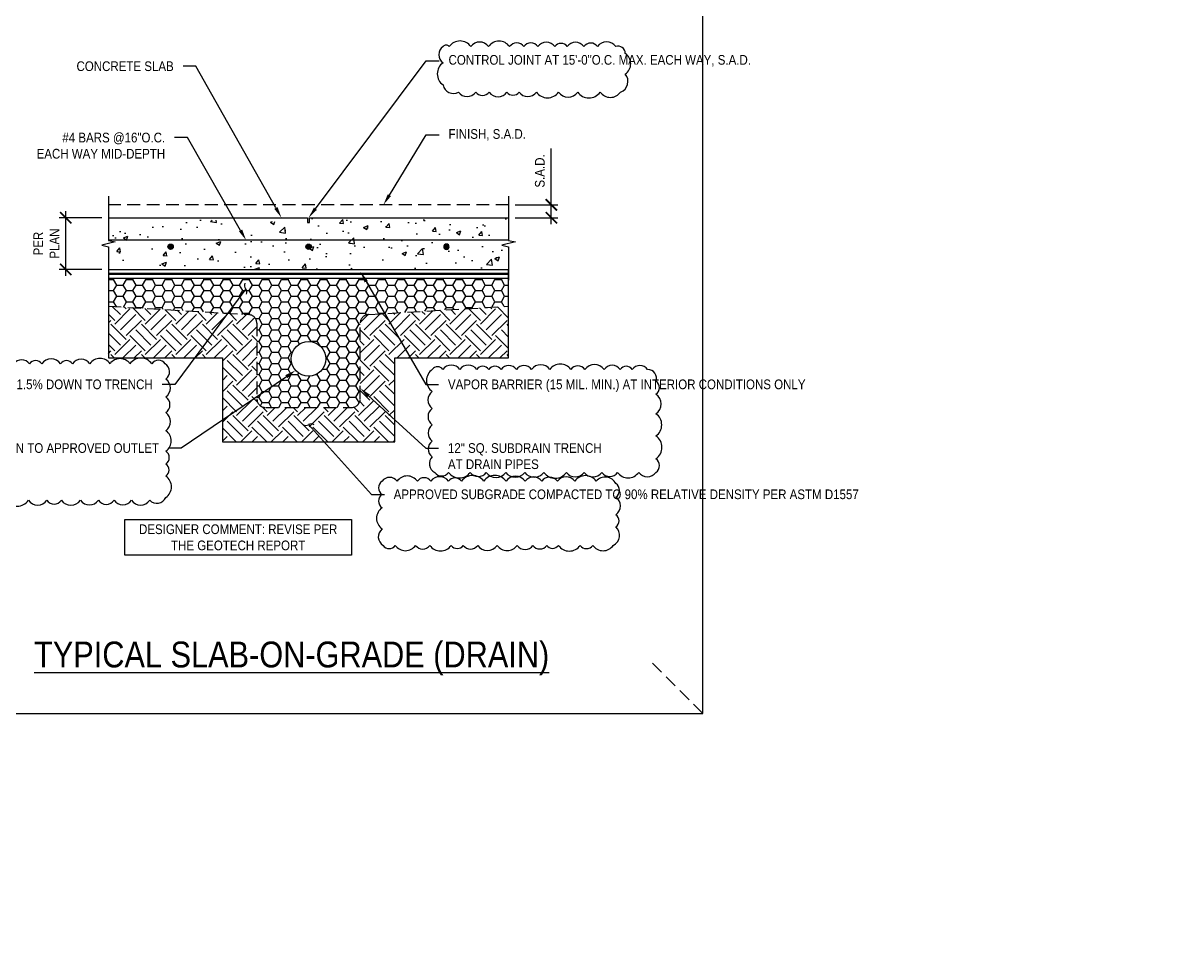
# Model space of a CAD drawing. Header units: inches. Extents: x -2661 to 42767, y -1222 to 9099.
# Drawn here: x -188 to -55.4, y 1832.7 to 1939.7 of the extents above; entities that cross this region are included whole.
import ezdxf
from ezdxf import colors
from ezdxf.entities.mleader import LeaderData, LeaderLine
from ezdxf.math import Vec2, Vec3

# ---------------------------------------------------------------- set-up
doc = ezdxf.new("R2010")
doc.units = ezdxf.units.IN
doc.header["$LTSCALE"] = 12
doc.header["$MEASUREMENT"] = 0
doc.header["$PDMODE"] = 3
doc.linetypes.add('HIDDEN', pattern=[0.375, 0.25, -0.125])
doc.linetypes.add('HIDDEN2', pattern=[0.1875, 0.125, -0.0625])
doc.layers.get('0').update_dxf_attribs({"linetype": 'CONTINUOUS'})
doc.layers.get('DefPoints').update_dxf_attribs({"color": 251, "linetype": 'CONTINUOUS'})
for name, color, linetype, plot in [('DESIGNER COMMENTS', 221, 'CONTINUOUS', False), ('NON-PLOT', 253, 'CONTINUOUS', False), ('S-ANNO-GRID-NONPLOT', 251, 'CONTINUOUS', False)]:
    doc.layers.add(name, color=color, linetype=linetype, plot=plot)
for name, color, linetype in [('S-ANNO-DIMS', 2, 'CONTINUOUS'), ('S-ANNO-NOTE', 4, 'CONTINUOUS'), ('S-ARCH', 1, 'CONTINUOUS'), ('S-BREAK', 2, 'CONTINUOUS'), ('S-CONC', 4, 'CONTINUOUS'), ('S-DETL-CONC', 3, 'CONTINUOUS'), ('S-MEMBRANE', 6, 'HIDDEN'), ('S-REBAR', 7, 'CONTINUOUS')]:
    doc.layers.add(name, color=color, linetype=linetype)
doc.layers.add('S-ANNO-NONPLOT', color=253, linetype='CONTINUOUS', plot=False, transparency=0.5)
doc.layers.add('S-HATCH-SOIL', color=7, linetype='CONTINUOUS', true_color=0x8f8f8f, transparency=0.8)
doc.layers.add('S-HATCH2', color=2, linetype='CONTINUOUS', transparency=0.5)
doc.styles.add('Arial', font='arial.ttf', dxfattribs={"width": 0.85})
doc.dimstyles.new('DIM-12_Se', dxfattribs={"dimscale": 12, "dimtxt": 0.09375, "dimasz": 0.109375, "dimexe": 0.0625, "dimexo": 0.0625, "dimgap": 0.0625, "dimtad": 1, "dimdec": 4, "dimzin": 11, "dimdsep": 46, "dimlunit": 4, "dimtxsty": 'Arial', "dimblk": 'ARCHTICK', "dimcen": 0.125, "dimdle": 0.0625, "dimclrd": 256, "dimclre": 256, "dimclrt": 4, "dimadec": 0, "dimazin": 0, "dimtfac": 0.75, "dimtdec": 4, "dimtmove": 0, "dimatfit": 3, "dimfxl": 1, "dimfrac": 1, "dimtolj": 1, "dimtzin": 0, "dimarcsym": 0})

# ---------------------------------------------------------------- blocks, each defined once
blk = doc.blocks.new('Se_24x36_STARTERS_GRID')
for p, q in [((0, -92), (0, 0)), ((-93.21, -92), (0, -92))]:
    blk.add_line(p, q)
at = {"linetype": 'HIDDEN2'}
blk.add_line((0, -92), (-6, -86), dxfattribs=at)
blk = doc.blocks.new('_Integral')
at = {"color": 0, "linetype": 'ByBlock', "lineweight": -2}
for centre, start, end in [((0.44, -0.09), 102, 168), ((-0.44, 0.09), 282, 348)]:
    blk.add_arc(centre, 0.454, start, end, dxfattribs=at)
blk = doc.blocks.new('_ARCHTICK')
at = {"color": 0, "linetype": 'ByBlock', "const_width": 0.15}
blk.add_lwpolyline([(-0.5, -0.5), (0.5, 0.5)], dxfattribs=at)
blk = doc.blocks.new('*D1934')
at = {"layer": 'DefPoints', "color": 0, "transparency": 16777216}
for p in [(-183.01, 1917.05), (-178.06, 1917.05), (-178.06, 1911.05)]:
    blk.add_point(p, dxfattribs=at)
at = {"layer": 'S-ANNO-DIMS', "lineweight": -2, "transparency": 16777216}
for p, q in [((-178.81, 1917.05), (-183.76, 1917.05)), ((-183.01, 1910.3), (-183.01, 1917.8)), ((-178.81, 1911.05), (-183.76, 1911.05))]:
    blk.add_line(p, q, dxfattribs=at)
at = {"layer": 'S-ANNO-DIMS', "lineweight": -2, "transparency": 16777216, "xscale": 1.3125, "yscale": 1.3125, "zscale": 1.3125}
for p, rotation in [((-183.01, 1917.05), 90), ((-183.01, 1911.05), 270)]:
    blk.add_blockref('_ARCHTICK', p, dxfattribs=dict(at, rotation=rotation))
at = {"layer": 'S-ANNO-DIMS', "color": 4, "transparency": 16777216, "insert": (-185.26, 1914.05), "char_height": 1.125, "attachment_point": 5, "rotation": 90, "style": 'Arial'}
blk.add_mtext('\\A1;PER\\PPLAN', dxfattribs=at)
blk = doc.blocks.new('*U286')
h = blk.add_hatch(color=256)
h.dxf.hatch_style = 1
h.paths.add_polyline_path([(0.3125, 0, 1), (-0.3125, 0, 1)])
at = {"color": 0}
blk.add_circle((0, 0), 0.3125, dxfattribs=at)
blk = doc.blocks.new('*D1937')
at = {"layer": 'DefPoints', "color": 0, "transparency": 16777216}
for p in [(-131.62, 1918.55), (-126.67, 1918.55), (-131.62, 1917.05)]:
    blk.add_point(p, dxfattribs=at)
at = {"layer": 'S-ANNO-DIMS', "lineweight": -2, "transparency": 16777216}
for p, q in [((-126.67, 1918.55), (-126.67, 1925.07)), ((-130.87, 1918.55), (-125.92, 1918.55)), ((-126.67, 1916.3), (-126.67, 1918.55)), ((-130.87, 1917.05), (-125.92, 1917.05))]:
    blk.add_line(p, q, dxfattribs=at)
at = {"layer": 'S-ANNO-DIMS', "lineweight": -2, "transparency": 16777216, "xscale": 1.3125, "yscale": 1.3125, "zscale": 1.3125}
for p, rotation in [((-126.67, 1918.55), 90), ((-126.67, 1917.05), 270)]:
    blk.add_blockref('_ARCHTICK', p, dxfattribs=dict(at, rotation=rotation))
at = {"layer": 'S-ANNO-DIMS', "color": 4, "transparency": 16777216, "insert": (-128, 1922.48), "char_height": 1.125, "attachment_point": 5, "rotation": 90, "style": 'Arial'}
blk.add_mtext('\\A1;S.A.D.', dxfattribs=at)

msp = doc.modelspace()

# ---------------------------------------------------------------- hatches: boundary and pattern name
at = {"layer": 'S-HATCH-SOIL'}
h = msp.add_hatch(dxfattribs=at)
h.set_pattern_fill('HONEY', color=256, scale=6, style=0)
h.set_pattern_definition([(0, (-4065.0871, 93.1833), (1.125, 0.64951905), [0.75, -1.5]), (120, (-4065.0871, 93.1833), (-1.125, 0.64951905), [0.75, -1.5]), (60, (-4065.0871, 93.1833), (2e-16, 1.29903811), [-1.5, 0.75])])
edge = h.paths.add_edge_path()
edge.add_line((-178.05837, 1910.04657), (-178.05837, 1906.78791))
edge.add_line((-178.05837, 1906.78791), (-161.8096, 1905.81611))
edge.add_arc((-161.83862, 1904.81653), 1, 0, 88.3368024, ccw=False)
edge.add_line((-160.83862, 1904.81653), (-160.83862, 1896.04657))
edge.add_arc((-159.83862, 1896.04657), 1, 180, 270)
edge.add_line((-159.83862, 1895.04657), (-149.83862, 1895.04657))
edge.add_arc((-149.83862, 1896.04657), 1, 270, 360)
edge.add_line((-148.83862, 1896.04657), (-148.83862, 1904.81653))
edge.add_arc((-147.83862, 1904.81653), 1, 91.6631976, 180, ccw=False)
edge.add_line((-147.86764, 1905.81611), (-131.61887, 1906.78791))
edge.add_line((-131.61887, 1906.78791), (-131.61887, 1910.04657))
edge.add_line((-131.61887, 1910.04657), (-178.05837, 1910.04657))
edge = h.paths.add_edge_path(flags=16)
edge.add_arc((-154.83862, 1900.68155), 2, 0, 360)
h = msp.add_hatch(dxfattribs=at)
h.set_pattern_fill('EARTH', color=256, scale=10, angle=45, style=0)
h.set_pattern_definition([(45, (-4065.087, 93.1833), (2e-16, 3.5355339), [2.5, -2.5]), (45, (-4065.75, 93.8462), (2e-16, 3.5355339), [2.5, -2.5]), (45, (-4066.413, 94.5091), (2e-16, 3.5355339), [2.5, -2.5]), (135, (-4066.413, 94.951), (-3.5355339, 4e-16), [2.5, -2.5]), (135, (-4065.75, 95.614), (-3.5355339, 4e-16), [2.5, -2.5]), (135, (-4065.087, 96.277), (-3.5355339, 4e-16), [2.5, -2.5])])
h.paths.add_polyline_path([(-131.61887, 1900.78791), (-131.61887, 1906.78791), (-147.92894, 1905.81244, 0.3879641), (-148.83862, 1904.81653), (-148.83862, 1896.04657, -0.414213562), (-149.83862, 1895.04657), (-159.83862, 1895.04657, -0.414213562), (-160.83862, 1896.04657), (-160.83862, 1904.81653, 0.40573671), (-161.8096, 1905.81611), (-178.05837, 1906.78791), (-178.05837, 1900.78791), (-164.83862, 1900.78791), (-164.83862, 1891.04657), (-144.83862, 1891.04657), (-144.83862, 1900.78791)])
at = {"layer": 'S-HATCH2', "linetype": 'ByBlock'}
h = msp.add_hatch(dxfattribs=at)
h.set_pattern_fill('AR-CONC', color=256, scale=0.75, style=0)
h.set_pattern_definition([(50, (-4065.087, 94.1833), (5.3794514, -0.470641), [0.5625, -6.1875]), (355, (-4065.087, 94.1833), (-1.040635, 5.641441), [0.45, -4.95]), (100.45144, (-4064.639, 94.144), (4.3388164, 5.1708), [0.4780514, -5.258566]), (46.1842, (-4065.087, 95.683), (8.00431, -1.241395), [0.84375, -9.28125]), (96.63564, (-4064.42, 95.58), (7.009965, 7.30589), [0.717078, -7.887853]), (351.18416, (-4065.087, 95.683), (7.009965, 7.30589), [0.675, -7.425]), (21, (-4064.337, 95.3083), (4.476803, -3.0196417), [0.5625, -6.1875]), (326, (-4064.337, 95.3083), (1.824865, 5.438625), [0.45, -4.95]), (71.45144, (-4063.964, 95.0567), (6.301668, 2.4189836), [0.4780514, -5.258566]), (37.5, (-4065.087, 94.1833), (0.0911989, 2.4967039), [0, -4.89, 0, -5.025, 0, -4.96875]), (7.5, (-4065.087, 94.1833), (1.9730215, 2.9580878), [0, -2.865, 0, -4.7775, 0, -1.89375]), (327.5, (-4066.7596, 94.1833), (4.0036683, -0.1691615), [0, -1.875, 0, -5.85, 0, -7.7625]), (317.5, (-4067.5096, 94.1833), (4.3738963, 0.7507874), [0, -2.4375, 0, -3.885, 0, -5.5125])])
h.paths.add_polyline_path([(-131.61887, 1911.04657), (-131.61887, 1913.668), (-132.39722, 1913.85728), (-131.61887, 1914.04657), (-131.61887, 1917.04657), (-154.72518, 1917.04657), (-154.72518, 1916.5161), (-154.95206, 1916.5161), (-178.05837, 1917.04657), (-178.05837, 1914.42514), (-177.28002, 1914.23586), (-178.05837, 1914.04657), (-178.05837, 1911.04657)])

# ---------------------------------------------------------------- linework, layer by layer
at = {"layer": 'DESIGNER COMMENTS'}
for points in [[(-139.22825, 1936.90172, 0.52056705), (-139.22825, 1935.02996, 0.52056705), (-139.22825, 1932.44928, 0.52056705), (-137.43271, 1931.63068, 0.52056705), (-135.44152, 1931.63068, 0.52056705), (-133.88695, 1931.63068, 0.52056705), (-131.82076, 1931.63068, 0.52056705), (-130.41894, 1931.63068, 0.52056705), (-128.39654, 1931.63068, 0.52056705), (-125.83498, 1931.63068, 0.52056705), (-123.60945, 1931.63068, 0.52056705), (-121.00484, 1931.63068, 0.52056705), (-118.6305, 1931.63068, 0.52056705), (-118.08643, 1933.7038, 0.52056705), (-118.08643, 1936.11814, 0.52056705), (-119.2037, 1936.90172, 0.52056705), (-121.31232, 1936.90172, 0.52056705), (-122.89131, 1936.90172, 0.52056705), (-124.82435, 1936.90172, 0.52056705), (-126.26108, 1936.90172, 0.52056705), (-128.2386, 1936.90172, 0.52056705), (-129.85669, 1936.90172, 0.52056705), (-131.50872, 1936.90172, 0.52056705), (-133.95944, 1936.90172, 0.52056705), (-136.00979, 1936.90172, 0.52056705), (-138.51597, 1936.90172, 0.52056705)], [(-140.47946, 1899.44912, 0.52056705), (-140.47946, 1896.88024, 0.52056705), (-140.47946, 1894.9321, 0.52056705), (-140.47946, 1893.01883, 0.52056705), (-140.47946, 1891.13084, 0.52056705), (-140.47946, 1889.3145, 0.52056705), (-140.19702, 1887.51175, 0.52056705), (-138.58064, 1887.51175, 0.52056705), (-136.06933, 1887.51175, 0.52056705), (-134.21401, 1887.51175, 0.52056705), (-131.95926, 1887.51175, 0.52056705), (-129.75021, 1887.51175, 0.52056705), (-127.53692, 1887.51175, 0.52056705), (-124.91225, 1887.51175, 0.52056705), (-122.8702, 1887.51175, 0.52056705), (-120.80645, 1887.51175, 0.52056705), (-118.98153, 1887.51175, 0.52056705), (-116.52902, 1887.51175, 0.52056705), (-114.52916, 1887.51175, 0.52056705), (-114.52761, 1889.08768, 0.52056705), (-114.52761, 1891.74364, 0.52056705), (-114.52761, 1894.31823, 0.52056705), (-114.52761, 1896.57822, 0.52056705), (-114.52761, 1898.08222, 0.52056705), (-115.49199, 1899.44912, 0.52056705), (-117.28273, 1899.44912, 0.52056705), (-118.68011, 1899.44912, 0.52056705), (-120.54133, 1899.44912, 0.52056705), (-122.77643, 1899.44912, 0.52056705), (-124.41096, 1899.44912, 0.52056705), (-126.83279, 1899.44912, 0.52056705), (-128.95602, 1899.44912, 0.52056705), (-130.72495, 1899.44912, 0.52056705), (-132.4886, 1899.44912, 0.52056705), (-133.9274, 1899.44912, 0.52056705), (-135.33101, 1899.44912, 0.52056705), (-137.29852, 1899.44912, 0.52056705), (-139.2458, 1899.44912, 0.52056705)], [(-146.30388, 1886.48012, 0.52056705), (-146.30388, 1884.94821, 0.52056705), (-146.30388, 1883.41203, 0.52056705), (-146.30388, 1880.94532, 0.52056705), (-146.18445, 1879.03767, 0.52056705), (-144.77242, 1879.03767, 0.52056705), (-142.41236, 1879.03767, 0.52056705), (-140.77588, 1879.03767, 0.52056705), (-138.28362, 1879.03767, 0.52056705), (-136.88595, 1879.03767, 0.52056705), (-135.2067, 1879.03767, 0.52056705), (-132.94723, 1879.03767, 0.52056705), (-130.62567, 1879.03767, 0.52056705), (-128.79757, 1879.03767, 0.52056705), (-127.20377, 1879.03767, 0.52056705), (-125.85489, 1879.03767, 0.52056705), (-123.31921, 1879.03767, 0.52056705), (-121.85937, 1879.03767, 0.52056705), (-119.48035, 1879.03767, 0.52056705), (-119.1724, 1881.17393, 0.52056705), (-119.1724, 1882.59463, 0.52056705), (-119.1724, 1884.64942, 0.52056705), (-119.1724, 1886.20399, 0.52056705), (-121.46617, 1886.48012, 0.52056705), (-123.95066, 1886.48012, 0.52056705), (-125.96305, 1886.48012, 0.52056705), (-127.78436, 1886.48012, 0.52056705), (-129.71105, 1886.48012, 0.52056705), (-131.92767, 1886.48012, 0.52056705), (-134.51568, 1886.48012, 0.52056705), (-137.08831, 1886.48012, 0.52056705), (-138.6107, 1886.48012, 0.52056705), (-140.63998, 1886.48012, 0.52056705), (-142.212, 1886.48012, 0.52056705), (-144.56905, 1886.48012, 0.52056705)]]:
    msp.add_lwpolyline(points, format="xyb", close=True, dxfattribs=at)
msp.add_lwpolyline([(-189.95348, 1884.27109, 0.52056705), (-187.33406, 1884.27109, 0.52056705), (-185.19829, 1884.27109, 0.52056705), (-183.51729, 1884.27109, 0.52056705), (-181.30234, 1884.27109, 0.52056705), (-179.22256, 1884.27109, 0.52056705), (-177.39833, 1884.27109, 0.52056705), (-175.37438, 1884.27109, 0.52056705), (-173.26523, 1884.27109, 0.52056705), (-171.39208, 1884.58079, 0.52056705), (-171.39208, 1887.07493, 0.52056705), (-171.39208, 1888.47739, 0.52056705), (-171.39208, 1889.9765, 0.52056705), (-171.39208, 1892.34226, 0.52056705), (-171.39208, 1894.44002, 0.52056705), (-171.39208, 1896.27516, 0.52056705), (-171.39208, 1898.31095, 0.52056705), (-171.48541, 1900.10764, 0.52056705), (-173.0266, 1900.10764, 0.52056705), (-175.55805, 1900.10764, 0.52056705), (-177.86525, 1900.10764, 0.52056705), (-180.20655, 1900.10764, 0.52056705), (-182.22545, 1900.10764, 0.52056705), (-183.61314, 1900.10764, 0.52056705), (-185.79811, 1900.10764, 0.52056705), (-187.22088, 1900.10764, 0.52056705), (-189.02013, 1900.10764, 0.52056705)], format="xyb", dxfattribs=at)
at = {"layer": 'NON-PLOT', "transparency": 33554495}
msp.add_lwpolyline([(-178.05837, 1911.04657), (-178.05837, 1900.78791), (-164.83862, 1900.78791), (-164.83862, 1891.04657), (-144.83862, 1891.04657), (-144.83862, 1900.78791), (-131.61887, 1900.78791), (-131.61887, 1911.04657), (-131.61887, 1911.04657)], dxfattribs=at)
at = {"layer": 'S-ANNO-NONPLOT'}
for p, q in [((-178.05837, 1910.54657), (-131.61887, 1910.54657)), ((-178.05837, 1910.04657), (-131.61887, 1910.04657))]:
    msp.add_line(p, q, dxfattribs=at)
at = {"layer": 'S-ARCH', "linetype": 'HIDDEN2'}
msp.add_line((-131.61887, 1918.54657), (-178.05837, 1918.54657), dxfattribs=at)
at = {"layer": 'S-BREAK'}
for points in [[(-178.05837, 1919.54657), (-178.05837, 1914.42514), (-177.28002, 1914.23586), (-178.83672, 1913.85728), (-178.05837, 1913.668), (-178.05837, 1909.78791)], [(-131.61887, 1919.54657), (-131.61887, 1914.42514), (-130.84052, 1914.23586), (-132.39722, 1913.85728), (-131.61887, 1913.668), (-131.61887, 1909.78791)]]:
    msp.add_lwpolyline(points, dxfattribs=at)
at = {"layer": 'S-CONC', "color": 4}
for p, q in [((-178.05837, 1917.04657), (-154.95206, 1917.04657)), ((-154.72518, 1917.04657), (-131.61887, 1917.04657)), ((-178.05837, 1911.04657), (-131.61887, 1911.04657))]:
    msp.add_line(p, q, dxfattribs=at)
at = {"layer": 'S-CONC'}
msp.add_lwpolyline([(-154.95206, 1917.04657), (-154.95206, 1916.5161), (-154.72518, 1916.5161), (-154.72518, 1917.04657)], dxfattribs=at)
at = {"layer": 'S-DETL-CONC', "color": 7, "linetype": 'Continuous'}
msp.add_line((-131.61887, 1914.43736), (-178.05837, 1914.43736), dxfattribs=at)
at = {"layer": 'S-MEMBRANE', "color": 4, "linetype": 'HIDDEN2', "const_width": 0.25}
msp.add_lwpolyline([(-178.05837, 1910.54657), (-131.61887, 1910.54657)], dxfattribs=at)
at = {"layer": 'S-MEMBRANE', "color": 2, "linetype": 'HIDDEN2'}
msp.add_lwpolyline([(-178.05837, 1906.78791), (-161.8096, 1905.81611, -0.40573671), (-160.83862, 1904.81653), (-160.83862, 1896.04657, 0.414213562), (-159.83862, 1895.04657), (-149.83862, 1895.04657, 0.414213562), (-148.83862, 1896.04657), (-148.83862, 1904.81653, -0.40573671), (-147.86764, 1905.81611), (-131.61887, 1906.78791)], format="xyb", dxfattribs=at)
at = {"layer": 'S-MEMBRANE', "color": 4, "linetype": 'Continuous'}
msp.add_circle((-154.83862, 1900.68155), 2, dxfattribs=at)

# ---------------------------------------------------------------- block references
at = {"layer": 'S-ANNO-GRID-NONPLOT'}
msp.add_blockref('Se_24x36_STARTERS_GRID', (-109.09998, 1951.54657), dxfattribs=at)
at = {"layer": 'S-REBAR'}
for p in [(-170.83862, 1913.68736), (-154.83862, 1913.68736)]:
    msp.add_blockref('*U286', p, dxfattribs=at)
at = {"layer": 'S-REBAR', "xscale": -1}
msp.add_blockref('*U286', (-138.83862, 1913.68736), dxfattribs=at)

# ---------------------------------------------------------------- texts
at = {"layer": 'DESIGNER COMMENTS', "insert": (-163.00352, 1879.96667), "char_height": 1.125, "width": 25.1567865, "attachment_point": 5, "style": 'Arial', "bg_fill": 16, "box_fill_scale": 1.5, "bg_fill_color": 256, "bg_fill_transparency": 0}
msp.add_mtext('DESIGNER COMMENT: REVISE PER THE GEOTECH REPORT', dxfattribs=at)
at = {"layer": 'S-ANNO-NOTE', "color": 191, "insert": (-156.79757, 1865.92958), "char_height": 3, "width": 80.1960743, "attachment_point": 5, "style": 'Arial'}
msp.add_mtext('{\\LTYPICAL SLAB-ON-GRADE (DRAIN)}', dxfattribs=at)

# ---------------------------------------------------------------- dimensions: what is measured, and where the dimension line sits
at = {"layer": 'S-ANNO-DIMS'}
for base, p1, p2, text, picture, middle in [((-126.66533, 1918.54657), (-131.61887, 1917.04657), (-131.61887, 1918.54657), 'S.A.D.', '*D1937', (-126.66533, 1922.47603)), ((-183.01191, 1917.04657), (-178.05837, 1911.04657), (-178.05837, 1917.04657), 'PER\\PPLAN', '*D1934', (-183.01191, 1914.04657))]:
    dim = msp.add_linear_dim(base=base, p1=p1, p2=p2, angle=90, text=text, dimstyle='DIM-12_Se', dxfattribs=at)
    dim.commit()
    dim.dimension.update_dxf_attribs({"geometry": picture, "text_midpoint": middle, "dimtype": 160})

# ---------------------------------------------------------------- leaders
at = {"layer": 'DESIGNER COMMENTS'}
ml = msp.add_multileader_mtext('Standard', dxfattribs=at)
ml.set_content('\\A1;{\\C221;**OR REMOVE BLOCKING  AND CHECK STEEL BEAM FOR COMPRESSION/FULLY UNBRACED**}', color=4, style='Arial')
ml.set_leader_properties(color=2)
ml.build(insert=Vec2(0, 0))
ml.multileader.update_dxf_attribs({"dogleg_length": 0.36, "arrow_head_size": 1.3125, "scale": 12})
ctx = ml.context
ctx.base_point, ctx.scale, ctx.char_height, ctx.arrow_head_size, ctx.landing_gap_size, ctx.plane_origin = Vec3(-821.89359, 2812.87241), 12, 1.125, 1.3125, 1.08, Vec3(-798.84089, 3112.57783)
ctx.text_align_type = 2
notes = []
notes.append((ctx, [(0, (0, 0, 0), (0, 0), (1, 0), 1, [])]))
ctx.mtext.insert, ctx.mtext.width, ctx.mtext.alignment, ctx.mtext.flow_direction = Vec3(-803.19341, 2813.4445), 18.6130968, 3, 5
ml = msp.add_multileader_mtext('Standard', dxfattribs=at)
ml.set_content('\\A1;{\\C221;**OR REMOVE BLOCKING  AND CHECK STEEL BEAM FOR COMPRESSION/FULLY UNBRACED**}', color=4, style='Arial')
ml.set_leader_properties(color=2)
ml.build(insert=Vec2(0, 0))
ml.multileader.update_dxf_attribs({"dogleg_length": 0.36, "arrow_head_size": 1.3125, "scale": 12})
ctx = ml.context
ctx.base_point, ctx.scale, ctx.char_height, ctx.arrow_head_size, ctx.landing_gap_size, ctx.plane_origin = Vec3(-919.29777, 2809.54938), 12, 1.125, 1.3125, 1.08, Vec3(-896.24507, 3109.25481)
ctx.text_align_type = 2
notes.append((ctx, [(0, (0, 0, 0), (0, 0), (1, 0), 1, [])]))
ctx.mtext.insert, ctx.mtext.width, ctx.mtext.alignment, ctx.mtext.flow_direction = Vec3(-900.59759, 2810.12148), 18.6130968, 3, 5
ml = msp.add_multileader_mtext('Standard', dxfattribs=at)
ml.set_content('\\A1;{\\C221;**OR REMOVE BLOCKING  AND CHECK STEEL BEAM FOR COMPRESSION/FULLY UNBRACED**}', color=4, style='Arial')
ml.set_leader_properties(color=2)
ml.build(insert=Vec2(0, 0))
ml.multileader.update_dxf_attribs({"dogleg_length": 0.36, "arrow_head_size": 1.3125, "scale": 12})
ctx = ml.context
ctx.base_point, ctx.scale, ctx.char_height, ctx.arrow_head_size, ctx.landing_gap_size, ctx.plane_origin = Vec3(-801.79391, 2704.25533), 12, 1.125, 1.3125, 1.08, Vec3(-778.74122, 3003.96076)
ctx.text_align_type = 2
notes.append((ctx, [(0, (0, 0, 0), (0, 0), (1, 0), 1, [])]))
ctx.mtext.insert, ctx.mtext.width, ctx.mtext.alignment, ctx.mtext.flow_direction = Vec3(-783.09374, 2704.82743), 18.6130968, 3, 5
ml = msp.add_multileader_mtext('Standard', dxfattribs=at)
ml.set_content('\\A1;{\\C221;**OR REMOVE BLOCKING  AND CHECK STEEL BEAM FOR COMPRESSION/FULLY UNBRACED**}', color=4, style='Arial')
ml.set_leader_properties(color=2)
ml.build(insert=Vec2(0, 0))
ml.multileader.update_dxf_attribs({"dogleg_length": 0.36, "arrow_head_size": 1.3125, "scale": 12})
ctx = ml.context
ctx.base_point, ctx.scale, ctx.char_height, ctx.arrow_head_size, ctx.landing_gap_size, ctx.plane_origin = Vec3(-899.76304, 2702.80006), 12, 1.125, 1.3125, 1.08, Vec3(-876.71034, 3002.50548)
ctx.text_align_type = 2
notes.append((ctx, [(0, (0, 0, 0), (0, 0), (1, 0), 1, [])]))
ctx.mtext.insert, ctx.mtext.width, ctx.mtext.alignment, ctx.mtext.flow_direction = Vec3(-881.06286, 2703.37215), 18.6130968, 3, 5
ml = msp.add_multileader_mtext('Standard', dxfattribs=at)
ml.set_content('\\A1;{\\C221;**OR REMOVE BLOCKING  AND CHECK STEEL BEAM FOR COMPRESSION/FULLY UNBRACED**}', color=4, style='Arial')
ml.set_leader_properties(color=2)
ml.build(insert=Vec2(0, 0))
ml.multileader.update_dxf_attribs({"dogleg_length": 0.36, "arrow_head_size": 1.3125, "scale": 12})
ctx = ml.context
ctx.base_point, ctx.scale, ctx.char_height, ctx.arrow_head_size, ctx.landing_gap_size, ctx.plane_origin = Vec3(-912.68205, 2632.22233), 12, 1.125, 1.3125, 1.08, Vec3(-889.62935, 2924.45911)
ctx.text_align_type = 2
notes.append((ctx, [(0, (0, 0, 0), (0, 0), (1, 0), 1, [])]))
ctx.mtext.insert, ctx.mtext.width, ctx.mtext.alignment, ctx.mtext.flow_direction = Vec3(-893.98187, 2632.79442), 18.6130968, 3, 5
at = {"layer": 'S-ANNO-NOTE'}
ml = msp.add_multileader_mtext('Standard', dxfattribs=at)
ml.set_content('{\\C4;CONCRETE SLAB}', color=4, style='Arial')
ml.set_leader_properties(color=2)
ml.build(insert=Vec2(0, 0))
ml.multileader.update_dxf_attribs({"dogleg_length": 0.36, "arrow_head_size": 1.3125, "scale": 12})
ctx = ml.context
ctx.base_point, ctx.scale, ctx.char_height, ctx.arrow_head_size, ctx.landing_gap_size, ctx.plane_origin, ctx.plane_y_axis = Vec3(-182.70388, 1934.6218), 12, 1.125, 1.3125, 1.08, Vec3(-131.48884, 2219.11573), Vec3(0, 1, 0)
ctx.text_align_type = 2
notes.append((ctx, [(0, (1, 1, 0), (-167.89828, 1934.6218), (-1, 0), 1.5, [(0, [(-157.98049, 1917.04657)], 0, [])])]))
ctx.mtext.insert, ctx.mtext.width, ctx.mtext.alignment, ctx.mtext.flow_direction = Vec3(-170.47828, 1935.19389), 22.9090791, 3, 5
ml = msp.add_multileader_mtext('Standard', dxfattribs=at)
ml.set_content('CONTROL JOINT AT 15\'-0"O.C. MAX. EACH WAY, S.A.D.', color=4, style='Arial')
ml.set_leader_properties(color=2)
ml.build(insert=Vec2(0, 0))
ml.multileader.update_dxf_attribs({"dogleg_length": 0.36, "arrow_head_size": 1.3125, "scale": 12})
ctx = ml.context
ctx.base_point, ctx.scale, ctx.char_height, ctx.arrow_head_size, ctx.landing_gap_size, ctx.plane_origin, ctx.plane_y_axis = Vec3(-232.88376, 1935.25343), 12, 1.125, 1.3125, 1.08, Vec3(-277.23601, 2217.39687), Vec3(0, 1, 0)
notes.append((ctx, [(0, (1, 1, 0), (-234.38376, 1935.25343), (1, 0), 1.5, [(0, [(-248.0401, 1917.04657)], 0, [])])]))
ctx.mtext.insert, ctx.mtext.width, ctx.mtext.flow_direction = Vec3(-231.80376, 1935.9272), 22.1034342, 5
ml = msp.add_multileader_mtext('Standard', dxfattribs=at)
ml.set_content('CONTROL JOINT AT 15\'-0"O.C. MAX. EACH WAY, S.A.D.', color=4, style='Arial')
ml.set_leader_properties(color=2)
ml.build(insert=Vec2(0, 0))
ml.multileader.update_dxf_attribs({"dogleg_length": 0.36, "arrow_head_size": 1.3125, "scale": 12})
ctx = ml.context
ctx.base_point, ctx.scale, ctx.char_height, ctx.arrow_head_size, ctx.landing_gap_size, ctx.plane_origin, ctx.plane_y_axis = Vec3(-139.67466, 1935.25343), 12, 1.125, 1.3125, 1.08, Vec3(-184.02692, 2217.39687), Vec3(0, 1, 0)
notes.append((ctx, [(0, (1, 1, 0), (-141.17466, 1935.25343), (1, 0), 1.5, [(0, [(-154.831, 1917.04657)], 0, [])])]))
ctx.mtext.insert, ctx.mtext.width, ctx.mtext.flow_direction = Vec3(-138.59466, 1935.9272), 22.1034342, 5
ml = msp.add_multileader_mtext('Standard', dxfattribs=at)
ml.set_content('{\\C4;FINISH, S.A.D.}', color=4, style='Arial')
ml.set_leader_properties(color=2)
ml.build(insert=Vec2(0, 0))
ml.multileader.update_dxf_attribs({"dogleg_length": 0.36, "arrow_head_size": 1.3125, "scale": 12})
ctx = ml.context
ctx.base_point, ctx.scale, ctx.char_height, ctx.arrow_head_size, ctx.landing_gap_size, ctx.plane_origin, ctx.plane_y_axis = Vec3(-232.88376, 1926.65601), 12, 1.125, 1.3125, 1.08, Vec3(-275.10803, 2211.59259), Vec3(0, 1, 0)
notes.append((ctx, [(0, (1, 1, 0), (-234.38376, 1926.65601), (1, 0), 1.5, [(0, [(-239.35915, 1918.54657)], 0, [])])]))
ctx.mtext.insert, ctx.mtext.width, ctx.mtext.flow_direction = Vec3(-231.80376, 1927.32979), 22.9090791, 5
ml = msp.add_multileader_mtext('Standard', dxfattribs=at)
ml.set_content('{\\C4;FINISH, S.A.D.}', color=4, style='Arial')
ml.set_leader_properties(color=2)
ml.build(insert=Vec2(0, 0))
ml.multileader.update_dxf_attribs({"dogleg_length": 0.36, "arrow_head_size": 1.3125, "scale": 12})
ctx = ml.context
ctx.base_point, ctx.scale, ctx.char_height, ctx.arrow_head_size, ctx.landing_gap_size, ctx.plane_origin, ctx.plane_y_axis = Vec3(-139.67466, 1926.65601), 12, 1.125, 1.3125, 1.08, Vec3(-181.89893, 2211.59259), Vec3(0, 1, 0)
notes.append((ctx, [(0, (1, 1, 0), (-141.17466, 1926.65601), (1, 0), 1.5, [(0, [(-146.15005, 1918.54657)], 0, [])])]))
ctx.mtext.insert, ctx.mtext.width, ctx.mtext.flow_direction = Vec3(-138.59466, 1927.32979), 22.9090791, 5
ml = msp.add_multileader_mtext('Standard', dxfattribs=at)
ml.set_content('#4 BARS @16"O.C.\\PEACH WAY MID-DEPTH', color=4, style='Arial')
ml.set_leader_properties(color=2)
ml.build(insert=Vec2(0, 0))
ml.multileader.update_dxf_attribs({"dogleg_length": 0.36, "arrow_head_size": 1.3125, "scale": 12})
ctx = ml.context
ctx.base_point, ctx.scale, ctx.char_height, ctx.arrow_head_size, ctx.landing_gap_size, ctx.plane_origin, ctx.plane_y_axis = Vec3(-187.25745, 1926.34207), 12, 1.125, 1.3125, 1.08, Vec3(-131.48884, 2211.88784), Vec3(0, 1, 0)
ctx.text_align_type = 2
notes.append((ctx, [(0, (1, 1, 0), (-168.89299, 1926.34207), (-1, 0), 1.5, [(0, [(-162.07796, 1914.43736)], 0, [])])]))
ctx.mtext.insert, ctx.mtext.width, ctx.mtext.alignment, ctx.mtext.flow_direction = Vec3(-171.47299, 1926.91416), 20.0013127, 3, 5
ml = msp.add_multileader_mtext('Standard', dxfattribs=at)
ml.set_content('{\\C4;VAPOR BARRIER (15 MIL. MIN.) AT INTERIOR CONDITIONS ONLY}', color=4, style='Arial')
ml.set_leader_properties(color=2)
ml.build(insert=Vec2(0, 0))
ml.multileader.update_dxf_attribs({"dogleg_length": 0.36, "arrow_head_size": 1.3125, "scale": 12})
ctx = ml.context
ctx.base_point, ctx.scale, ctx.char_height, ctx.arrow_head_size, ctx.landing_gap_size, ctx.plane_origin, ctx.plane_y_axis = Vec3(-232.95262, 1897.71255), 12, 1.125, 1.3125, 1.08, Vec3(-225.0804, 2203.51499), Vec3(0, 1, 0)
notes.append((ctx, [(1, (1, 1, 0), (-234.45262, 1897.71255), (1, 0), 1.5, [(0, [(-242.02042, 1910.78791)], 0, [])])]))
ctx.mtext.insert, ctx.mtext.width, ctx.mtext.flow_direction = Vec3(-231.87262, 1898.28464), 24.6505509, 5
ml = msp.add_multileader_mtext('Standard', dxfattribs=at)
ml.set_content('{\\C4;VAPOR BARRIER (15 MIL. MIN.) AT INTERIOR CONDITIONS ONLY}', color=4, style='Arial')
ml.set_leader_properties(color=2)
ml.build(insert=Vec2(0, 0))
ml.multileader.update_dxf_attribs({"dogleg_length": 0.36, "arrow_head_size": 1.3125, "scale": 12})
ctx = ml.context
ctx.base_point, ctx.scale, ctx.char_height, ctx.arrow_head_size, ctx.landing_gap_size, ctx.plane_origin, ctx.plane_y_axis = Vec3(-139.74352, 1897.71255), 12, 1.125, 1.3125, 1.08, Vec3(-131.87131, 2203.51499), Vec3(0, 1, 0)
notes.append((ctx, [(1, (1, 1, 0), (-141.24352, 1897.71255), (1, 0), 1.5, [(0, [(-148.81132, 1910.78791)], 0, [])])]))
ctx.mtext.insert, ctx.mtext.width, ctx.mtext.flow_direction = Vec3(-138.66352, 1898.28464), 24.6505509, 5
ml = msp.add_multileader_mtext('Standard', dxfattribs=at)
ml.set_content('{\\C4;4" MIN. CLASS 2 PERMEABLE DRAIN ROCK SLOPED 1.5% DOWN TO TRENCH}', color=4, style='Arial')
ml.set_leader_properties(color=2)
ml.set_arrow_properties(name='INTEGRAL')
ml.build(insert=Vec2(0, 0))
ml.multileader.update_dxf_attribs({"dogleg_length": 0.36, "arrow_head_size": 1.3125, "scale": 12})
ctx = ml.context
ctx.base_point, ctx.scale, ctx.char_height, ctx.arrow_head_size, ctx.landing_gap_size, ctx.plane_origin, ctx.plane_y_axis = Vec3(-192.72174, 1897.71255), 12, 1.125, 1.3125, 1.08, Vec3(-135.83139, 2190.92252), Vec3(0, 1, 0)
ctx.text_align_type = 2
notes.append((ctx, [(0, (1, 1, 0), (-170.33854, 1897.71255), (-1, 0), 1.5, [(0, [(-162.13076, 1908.80521)], 0, [])])]))
ctx.mtext.insert, ctx.mtext.width, ctx.mtext.alignment, ctx.mtext.flow_direction = Vec3(-172.91854, 1898.28464), 21.9509313, 3, 5
ml = msp.add_multileader_mtext('Standard', dxfattribs=at)
ml.set_content('4"%%C PERFORATED DRAIN PIPE AT 10\'-0"O.C. SLOPED 1.5% DOWN TO APPROVED OUTLET', color=4, style='Arial')
ml.set_leader_properties(color=2)
ml.build(insert=Vec2(0, 0))
ml.multileader.update_dxf_attribs({"dogleg_length": 0.36, "arrow_head_size": 1.3125, "scale": 12})
ctx = ml.context
ctx.base_point, ctx.scale, ctx.char_height, ctx.arrow_head_size, ctx.landing_gap_size, ctx.plane_origin, ctx.plane_y_axis = Vec3(-195.24182, 1890.32204), 12, 1.125, 1.3125, 1.08, Vec3(-131.48884, 2179.50642), Vec3(0, 1, 0)
ctx.text_align_type = 2
notes.append((ctx, [(0, (1, 1, 0), (-169.60438, 1890.32204), (-1, 0), 1.5, [(0, [(-156.32933, 1899.34821)], 0, [])])]))
ctx.mtext.insert, ctx.mtext.width, ctx.mtext.alignment, ctx.mtext.flow_direction = Vec3(-172.18438, 1890.89413), 24.2991956, 3, 5
ml = msp.add_multileader_mtext('Standard', dxfattribs=at)
ml.set_content('{\\C4;12" SQ. SUBDRAIN TRENCH\\PAT DRAIN PIPES }', color=4, style='Arial')
ml.set_leader_properties(color=2)
ml.build(insert=Vec2(0, 0))
ml.multileader.update_dxf_attribs({"dogleg_length": 0.36, "arrow_head_size": 1.3125, "scale": 12})
ctx = ml.context
ctx.base_point, ctx.scale, ctx.char_height, ctx.arrow_head_size, ctx.landing_gap_size, ctx.plane_origin, ctx.plane_y_axis = Vec3(-139.74352, 1890.32204), 12, 1.125, 1.3125, 1.08, Vec3(-78.38492, 2179.57054), Vec3(0, 1, 0)
notes.append((ctx, [(1, (1, 1, 0), (-141.24352, 1890.32204), (1, 0), 1.5, [(0, [(-148.83862, 1897.26955)], 0, [])])]))
ctx.mtext.insert, ctx.mtext.width, ctx.mtext.flow_direction = Vec3(-138.66352, 1890.89413), 24.2991956, 5
ml = msp.add_multileader_mtext('Standard', dxfattribs=at)
ml.set_content('{\\C4;APPROVED SUBGRADE COMPACTED TO 90% RELATIVE DENSITY PER ASTM D1557 }', color=4, style='Arial')
ml.set_leader_properties(color=2)
ml.set_arrow_properties(name='INTEGRAL')
ml.build(insert=Vec2(0, 0))
ml.multileader.update_dxf_attribs({"dogleg_length": 0.36, "arrow_head_size": 1.3125, "scale": 12})
ctx = ml.context
ctx.base_point, ctx.scale, ctx.char_height, ctx.arrow_head_size, ctx.landing_gap_size, ctx.plane_origin, ctx.plane_y_axis = Vec3(-146.03902, 1884.95468), 12, 1.125, 1.3125, 1.08, Vec3(-84.68042, 2174.20318), Vec3(0, 1, 0)
notes.append((ctx, [(1, (1, 1, 0), (-147.53902, 1884.95468), (1, 0), 1.5, [(0, [(-154.83862, 1893.04657)], 0, [])])]))
ctx.mtext.insert, ctx.mtext.width, ctx.mtext.flow_direction = Vec3(-144.95902, 1885.52677), 24.2991956, 5
for ctx, leaders in notes:
    for number, flags, end, landing, length, lines in leaders:
        leader = LeaderData()
        leader.index, (leader.has_last_leader_line, leader.has_dogleg_vector, leader.attachment_direction) = number, flags
        leader.last_leader_point, leader.dogleg_vector, leader.dogleg_length = Vec3(end), Vec3(landing), length
        for number, points, colour, breaks in lines:
            line = LeaderLine()
            line.index, line.vertices, line.color, line.breaks = number, Vec3.list(points), colors.encode_raw_color(colour), breaks
            leader.lines.append(line)
        ctx.leaders.append(leader)

doc.saveas('drawing.dxf')
